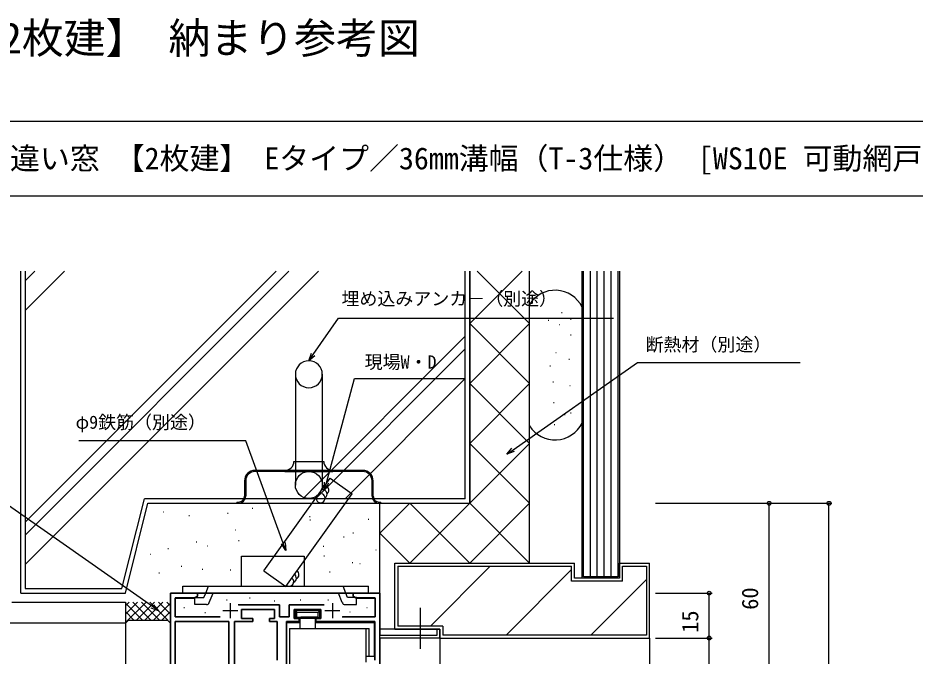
# Model space of a CAD drawing. Units: millimetres, scale not verified. Extents: x -437 to 438, y -681 to 679.
# Drawn here: x -285.7 to 13.9, y 465.5 to 678.6 of the extents above; entities that cross this region are included whole.
import ezdxf
from ezdxf.enums import TextEntityAlignment as Align

# ---------------------------------------------------------------- set-up
doc = ezdxf.new("R2010")
doc.units = ezdxf.units.MM
doc.header["$LTSCALE"] = 4
for name, color, linetype in [('0-1_USER1', 3, 'Continuous'), ('0-2_YKK_11', 7, 'Continuous'), ('0-3_YKK_11E', 7, 'Continuous'), ('0-4_YKK_12', 2, 'Continuous'), ('0-5_YKK_13', 4, 'Continuous'), ('0-6_YKK_D', 6, 'Continuous'), ('0-7_YKK_ZWAK', 7, 'Continuous'), ('0-8_YSS_K', 3, 'Continuous'), ('0-9_YSS_KE', 3, 'Continuous')]:
    doc.layers.add(name, color=color, linetype=linetype)
doc.styles.add('ＭＳ ゴシック', font='')
doc.styles.get('ＭＳ ゴシック').set_extended_font_data('MS Gothic')

msp = doc.modelspace()

# ---------------------------------------------------------------- linework, layer by layer
at = {"layer": '0-2_YKK_11'}
for p, q in [((-214.802, 483.189), (-214.802, 478.189)), ((-180.702, 483.189), (-180.702, 478.189)), ((-217.302, 480.689), (-212.302, 480.689)), ((-183.202, 480.689), (-178.202, 480.689))]:
    msp.add_line(p, q, dxfattribs=at)
for points in [[(-218.152, 478.619), (-233.172, 478.619), (-233.172, 484.859), (-226.893, 484.859), (-225.802, 485.489), (-225.802, 486.489), (-234.802, 486.489), (-234.802, 456.489)], [(-164.802, 456.489), (-164.802, 486.489), (-168.344, 486.489), (-168.527, 486.369), (-169.077, 486.369), (-169.26, 486.489), (-169.344, 486.489), (-169.527, 486.369), (-170.077, 486.369), (-170.26, 486.489), (-173.802, 486.489), (-173.802, 485.489), (-172.711, 484.859), (-166.432, 484.859), (-166.432, 478.619), (-177.351, 478.619)], [(-183.394, 482.619), (-195.132, 482.619), (-195.132, 478.619), (-198.372, 478.619), (-198.372, 482.619), (-212.11, 482.619)], [(-213.352, 456.489), (-213.352, 476.989), (-207.302, 476.989), (-207.302, 477.989), (-211.102, 477.989), (-211.102, 480.989), (-200.002, 480.989), (-200.002, 477.989), (-201.702, 477.989), (-201.702, 476.989), (-199.102, 476.989), (-199.102, 464.089)], [(-196.002, 456.489), (-196.002, 476.989), (-191.802, 476.989), (-191.802, 477.989), (-193.502, 477.989), (-193.502, 480.989)], [(-193.502, 480.989), (-184.502, 480.989), (-184.502, 477.989), (-186.202, 477.989), (-186.202, 476.989), (-166.502, 476.989), (-166.502, 464.089)], [(-233.172, 456.489), (-233.172, 476.989), (-215.252, 476.989), (-215.252, 456.489)]]:
    msp.add_lwpolyline(points, dxfattribs=at)
at = {"layer": '0-3_YKK_11E'}
for p, q in [((-214.802, 483.189), (-214.802, 478.189)), ((-180.702, 483.189), (-180.702, 478.189)), ((-217.302, 480.689), (-212.302, 480.689)), ((-183.202, 480.689), (-178.202, 480.689))]:
    msp.add_line(p, q, dxfattribs=at)
for points in [[(-234.802, 456.489), (-234.802, 486.489), (-225.802, 486.489), (-225.802, 485.489), (-226.841, 484.889), (-233.202, 484.889), (-233.202, 478.589), (-218.138, 478.589)], [(-177.366, 478.589), (-166.402, 478.589), (-166.402, 484.889), (-172.763, 484.889), (-173.802, 485.489), (-173.802, 486.489), (-164.802, 486.489), (-164.802, 472.489), (-145.702, 472.489), (-145.702, 474.489), (-144.802, 474.489), (-144.802, 471.489), (-164.802, 471.489), (-164.802, 456.489)], [(-212.081, 482.589), (-198.402, 482.589), (-198.402, 478.589), (-195.102, 478.589), (-195.102, 482.589), (-183.423, 482.589)], [(-199.102, 464.089), (-199.102, 476.989), (-201.702, 476.989), (-201.702, 477.989), (-200.002, 477.989), (-200.002, 480.989), (-211.102, 480.989), (-211.102, 477.989), (-207.302, 477.989), (-207.302, 476.989), (-213.352, 476.989), (-213.352, 456.489)], [(-166.502, 464.089), (-166.502, 476.989), (-186.202, 476.989), (-186.202, 477.989), (-184.502, 477.989), (-184.502, 480.989), (-193.502, 480.989), (-193.502, 477.989), (-191.802, 477.989), (-191.802, 476.989), (-196.002, 476.989), (-196.002, 456.489)], [(-215.252, 456.489), (-215.252, 476.989), (-233.202, 476.989), (-233.202, 456.489)]]:
    msp.add_lwpolyline(points, dxfattribs=at)
at = {"layer": '0-4_YKK_12'}
for p, q in [((-226.302, 486.489), (-173.302, 486.489)), ((-144.802, 474.489), (-164.802, 474.489)), ((-144.802, 474.489), (-144.802, 430.439))]:
    msp.add_line(p, q, dxfattribs=at)
at = {"layer": '0-5_YKK_13'}
for p, q in [((-193.052, 559.59), (-193.052, 522.59)), ((-184.052, 559.59), (-184.052, 522.59)), ((-193.552, 530.49), (-183.552, 530.49)), ((-196.552, 527.49), (-206.552, 527.49)), ((-180.552, 527.49), (-196.552, 527.49)), ((-170.552, 527.49), (-180.552, 527.49)), ((-196.552, 527.09), (-206.552, 527.09)), ((-196.552, 527.09), (-180.552, 527.09)), ((-170.552, 527.09), (-180.552, 527.09)), ((-210.052, 523.99), (-210.052, 518.89)), ((-209.652, 523.99), (-209.652, 518.89)), ((-167.452, 518.89), (-167.452, 523.99)), ((-167.052, 518.89), (-167.052, 523.99)), ((-212.552, 516.89), (-212.552, 516.49)), ((-212.552, 516.89), (-212.052, 516.89)), ((-212.552, 516.49), (-212.052, 516.49)), ((-212.052, 516.49), (-165.052, 516.49)), ((-165.052, 516.89), (-164.552, 516.89)), ((-165.052, 516.49), (-164.552, 516.49)), ((-164.552, 516.49), (-164.552, 516.89)), ((-190.098, 498.79), (-190.098, 488.79)), ((-222.992, 486.49), (-222.063, 488.79)), ((-176.204, 486.49), (-177.133, 488.79)), ((-168.598, 486.49), (-168.598, 488.79)), ((-168.598, 486.49), (-230.598, 486.49)), ((-221.794, 483.316), (-220.511, 486.49)), ((-177.402, 483.315), (-178.685, 486.49)), ((-222.721, 482.69), (-226.598, 482.69)), ((-184.952, 480.689), (-193.052, 480.689)), ((-193.052, 480.689), (-193.052, 477.989)), ((-193.052, 480.689), (-192.516, 480.153)), ((-192.516, 480.153), (-185.488, 480.153)), ((-192.516, 478.525), (-192.516, 480.153)), ((-188.102, 480.689), (-192.102, 480.689)), ((-184.952, 480.689), (-185.488, 480.153)), ((-185.488, 478.525), (-185.488, 480.153)), ((-184.952, 480.689), (-184.952, 477.989)), ((-151.302, 467.95), (-151.302, 481.55)), ((-196.002, 476.689), (-191.552, 476.689)), ((-196.002, 456.489), (-196.002, 476.689)), ((-193.052, 477.989), (-192.516, 478.525)), ((-184.952, 477.989), (-193.052, 477.989)), ((-192.516, 478.525), (-191.202, 478.525)), ((-191.552, 477.989), (-191.552, 474.689)), ((-186.452, 477.989), (-186.452, 474.689)), ((-186.452, 476.689), (-166.702, 476.689)), ((-166.702, 476.689), (-166.702, 465.489)), ((-195.002, 474.689), (-195.002, 456.489)), ((-195.002, 474.689), (-186.102, 474.689)), ((-195.002, 474.689), (-169.402, 474.689)), ((-169.402, 474.689), (-168.402, 474.689)), ((-169.402, 463.489), (-169.402, 474.689)), ((-168.402, 465.489), (-168.402, 474.689)), ((-169.402, 465.489), (-166.702, 465.489))]:
    msp.add_line(p, q, dxfattribs=at)
for points in [[(-211.098, 488.79), (-211.098, 498.79), (-190.098, 498.79)], [(-230.598, 486.49), (-230.598, 488.79), (-168.598, 488.79)], [(-226.598, 482.69), (-226.598, 484.99), (-223.598, 484.99), (-222.992, 486.49)], [(-176.475, 482.69), (-172.598, 482.69), (-172.598, 484.99), (-175.598, 484.99), (-176.204, 486.49)], [(-184.952, 477.989), (-185.488, 478.525), (-191.202, 478.525)]]:
    msp.add_lwpolyline(points, dxfattribs=at)
msp.add_circle((-188.552, 522.59), 4.5, dxfattribs=at)
for centre, radius, start, end in [((-188.552, 559.59), 4.5, 0, 180), ((-188.552, 559.59), 4.5, 180, 0), ((-196.552, 530.49), 3, 270, 0), ((-180.552, 530.49), 3, 180, 270), ((-206.552, 523.99), 3.5, 90, 180), ((-170.552, 523.99), 3.5, 0, 90), ((-206.552, 523.99), 3.1, 90, 180), ((-170.552, 523.99), 3.1, 0, 90), ((-212.052, 518.89), 2.4, 270, 0), ((-212.052, 518.89), 2, 270, 0), ((-165.052, 518.89), 2.4, 180, 270), ((-165.052, 518.89), 2, 180, 270), ((-222.721, 483.69), 1, 270.00087, 338.00572), ((-176.475, 483.69), 1, 201.99428, 269.99913)]:
    msp.add_arc(centre, radius, start, end, dxfattribs=at)
at = {"layer": '0-6_YKK_D'}
for p, q in [((-72.802, 516.49), (-13.802, 516.49)), ((-72.802, 516.49), (-33.802, 516.49)), ((-34.802, 456.489), (-34.802, 516.49)), ((-14.802, -33.511), (-14.802, 516.49)), ((-72.802, 486.489), (-53.802, 486.489)), ((-54.802, 471.489), (-54.802, 486.489)), ((-72.802, 471.489), (-53.802, 471.489)), ((-72.802, 471.489), (-53.802, 471.489)), ((-54.802, 456.489), (-54.802, 471.489))]:
    msp.add_line(p, q, dxfattribs=at)
for points in [[(-188.535, 564.09), (-187.073, 566.179), (-178.598, 578.281), (-86.734, 578.281)], [(-186.513, 565.787), (-188.535, 564.09), (-187.632, 566.571)], [(-122.43, 532.899), (-120.341, 534.362), (-78.759, 563.477), (-24.393, 563.477)], [(-183.327, 520.898), (-182.667, 523.361), (-173.351, 558.131), (-136.302, 558.152)], [(-196.227, 500.748), (-197.099, 503.144), (-209.561, 537.382), (-265.335, 537.382)], [(-119.949, 533.802), (-122.43, 532.899), (-120.733, 534.922)], [(-238.73, 480.562), (-240.819, 482.025), (-300.532, 523.837), (-366.321, 523.837)], [(-182.007, 523.184), (-183.327, 520.898), (-183.327, 523.538)], [(-196.457, 503.378), (-196.227, 500.748), (-197.741, 502.911)], [(-240.427, 482.584), (-238.73, 480.562), (-241.211, 481.465)]]:
    msp.add_lwpolyline(points, dxfattribs=at)
for centre in [(-34.802, 516.49), (-14.802, 516.49), (-54.802, 486.489), (-54.802, 471.489)]:
    msp.add_circle(centre, 0.637, dxfattribs=at)
at = {"layer": '0-7_YKK_ZWAK'}
for p, q in [((438.2, 644), (-436.8, 644)), ((438.2, 619), (-436.8, 619))]:
    msp.add_line(p, q, dxfattribs=at)
at = {"layer": '0-8_YSS_K'}
for p, q in [((-283.302, 594), (-283.302, 487.99)), ((-199.449, 594), (-283.302, 510.147)), ((-280.06, 594), (-283.302, 590.757)), ((-195.207, 594), (-283.302, 505.905)), ((-270.16, 594), (-283.302, 580.858)), ((-185.307, 594), (-283.302, 496.005)), ((-136.302, 517.99), (-136.302, 594)), ((-134.802, 576.49), (-117.292, 594)), ((-114.802, 576.49), (-132.312, 594)), ((-94.502, 491.989), (-94.502, 594)), ((-92.202, 491.989), (-92.202, 594)), ((-89.902, 491.989), (-89.902, 594)), ((-87.602, 491.989), (-87.602, 594)), ((-104.127, 580.155), (-103.927, 580.155)), ((-114.802, 556.49), (-134.802, 576.49)), ((-134.802, 556.49), (-114.802, 576.49)), ((-108.556, 577.694), (-108.356, 577.694)), ((-104.866, 576.218), (-104.666, 576.218)), ((-101.175, 577.94), (-100.975, 577.94)), ((-101.175, 572.773), (-100.975, 572.773)), ((-136.302, 572.294), (-190.606, 517.99)), ((-136.302, 568.052), (-186.364, 517.99)), ((-106.096, 566.867), (-105.896, 566.867)), ((-101.667, 564.653), (-101.467, 564.653)), ((-108.064, 562.438), (-107.864, 562.438)), ((-136.302, 558.152), (-176.464, 517.99)), ((-114.802, 536.49), (-134.802, 556.49)), ((-134.802, 536.49), (-114.802, 556.49)), ((-107.08, 557.025), (-106.88, 557.025)), ((-101.421, 555.794), (-101.221, 555.794)), ((-106.834, 550.135), (-106.634, 550.135)), ((-103.143, 546.198), (-102.943, 546.198)), ((-101.175, 546.69), (-100.975, 546.69)), ((-106.588, 542.753), (-106.388, 542.753)), ((-134.802, 516.49), (-114.802, 536.49)), ((-114.802, 516.49), (-134.802, 536.49)), ((-181.41, 524.906), (-174.089, 519.672)), ((-196.239, 488.689), (-174.089, 519.672)), ((-250.973, 487.99), (-243.473, 517.99)), ((-136.302, 517.99), (-243.473, 517.99)), ((-164.802, 486.489), (-164.802, 516.49)), ((-164.802, 506.49), (-154.802, 516.49)), ((-134.801, 496.489), (-154.802, 516.49)), ((-154.802, 496.489), (-134.802, 516.49)), ((-134.804, 496.489), (-114.802, 516.49)), ((-114.802, 496.49), (-134.802, 516.49)), ((-237.254, 513.645), (-237.054, 513.645)), ((-215.721, 513.243), (-215.521, 513.243)), ((-207.471, 514.853), (-207.271, 514.853)), ((-228.644, 512.399), (-228.444, 512.399)), ((-188.353, 512.035), (-188.153, 512.035)), ((-188.174, 510.995), (-187.974, 510.995)), ((-168.758, 511.229), (-168.558, 511.229)), ((-213.105, 507.608), (-212.905, 507.608)), ((-173.863, 506.602), (-173.663, 506.602)), ((-154.801, 496.489), (-164.802, 506.49)), ((-226.186, 503.583), (-225.986, 503.583)), ((-212.035, 504.124), (-211.835, 504.124)), ((-176.946, 505.293), (-176.746, 505.293)), ((-235.644, 501.37), (-235.444, 501.37)), ((-222.561, 502.252), (-222.361, 502.252)), ((-183.724, 502.175), (-183.524, 502.175)), ((-166.216, 500.967), (-166.016, 500.967)), ((-241.48, 499.558), (-241.28, 499.558)), ((-183.496, 498.977), (-183.296, 498.977)), ((-231.217, 495.469), (-231.017, 495.469)), ((-224.199, 494.533), (-223.999, 494.533)), ((-174.065, 496.741), (-173.865, 496.741)), ((-171.565, 496.404), (-171.365, 496.404)), ((-158.802, 495.489), (-100.802, 495.489)), ((-158.802, 495.489), (-158.802, 475.489)), ((-147.939, 475.489), (-127.939, 495.489)), ((-100.802, 490.489), (-100.802, 495.489)), ((-83.802, 490.489), (-83.802, 495.489)), ((-83.802, 495.489), (-75.802, 495.489)), ((-75.802, 495.489), (-75.802, 472.489)), ((-238.663, 493.32), (-238.463, 493.32)), ((-214.842, 494.299), (-214.642, 494.299)), ((-203.56, 493.923), (-196.239, 488.689)), ((-181.624, 493.597), (-181.424, 493.597)), ((-122.655, 472.489), (-100.802, 494.342)), ((-83.802, 490.489), (-100.802, 490.489)), ((-94.371, 472.489), (-75.802, 491.057)), ((-283.302, 487.99), (-250.973, 487.99)), ((-249.8, 476.635), (-242.944, 483.49)), ((-249.8, 479.463), (-245.773, 483.49)), ((-249.8, 482.291), (-248.601, 483.49)), ((-249.8, 483.147), (-244.143, 477.49)), ((-247.315, 483.49), (-241.315, 477.49)), ((-246.116, 477.49), (-240.116, 483.49)), ((-244.486, 483.49), (-238.486, 477.49)), ((-243.288, 477.49), (-237.288, 483.49)), ((-241.658, 483.49), (-235.658, 477.49)), ((-240.459, 477.49), (-234.802, 483.147)), ((-238.829, 483.49), (-234.802, 479.463)), ((-236.001, 483.49), (-234.802, 482.291)), ((-216.068, 484.236), (-215.868, 484.236)), ((-208.348, 484.945), (-208.148, 484.945)), ((-200.096, 483.881), (-199.896, 483.881)), ((-191.401, 484.236), (-191.201, 484.236)), ((-182.173, 484.236), (-181.973, 484.236)), ((-249.8, 480.319), (-246.972, 477.49)), ((-237.631, 477.49), (-234.802, 480.319)), ((-230.265, 481.751), (-230.065, 481.751)), ((-223.255, 479.976), (-223.055, 479.976)), ((-174.897, 480.243), (-174.697, 480.243)), ((-169.218, 481.662), (-169.018, 481.662)), ((-248.8, 477.49), (-249.8, 476.49)), ((-249.8, 476.49), (-249.8, 445.983)), ((-248.8, 477.49), (-235.802, 477.49)), ((-235.802, 477.49), (-234.802, 476.49)), ((-143.802, 475.489), (-158.802, 475.489)), ((-143.802, 475.489), (-143.802, 472.489)), ((-75.802, 472.489), (-143.802, 472.489)), ((-74.802, 471.49), (-74.802, 348.739))]:
    msp.add_line(p, q, dxfattribs=at)
for points in [[(-84.802, 594), (-84.802, 491.489), (-97.302, 491.489), (-97.302, 594)], [(-85.302, 594), (-85.302, 491.989), (-96.802, 491.989), (-96.802, 594)], [(-203.56, 493.923), (-190.981, 511.519), (-181.41, 524.906)]]:
    msp.add_lwpolyline(points, dxfattribs=at)
for centre, start, end in [((-183.327, 520.898), 304.43628, 118.90478), ((-184.622, 518.192), 150.1514, 70.27066), ((-183.974, 519.545), 304.43628, 92.97159), ((-195.09, 490.296), 234.43687, 54.43687), ((-194.218, 491.516), 294.43687, 54.43687), ((-193.345, 492.737), 294.43687, 54.43687)]:
    msp.add_arc(centre, 1.5, start, end, dxfattribs=at)
at = {"layer": '0-9_YSS_KE'}
for p, q in [((-284.802, 486.49), (-284.802, 594)), ((-134.802, 516.49), (-134.802, 594)), ((-134.802, 594), (-134.802, 516.49)), ((-114.802, 496.489), (-114.802, 594)), ((-114.802, 542.369), (-114.802, 582.904)), ((-96.802, 544.514), (-96.802, 580.759)), ((-249.802, 486.49), (-242.302, 516.49)), ((-242.302, 516.49), (-134.802, 516.49)), ((-159.802, 496.489), (-99.802, 496.489)), ((-159.802, 474.489), (-159.802, 496.489)), ((-99.802, 491.489), (-99.802, 496.489)), ((-84.802, 496.489), (-74.802, 496.489)), ((-84.802, 491.489), (-84.802, 496.489)), ((-74.802, 471.489), (-74.802, 496.489)), ((-84.802, 491.489), (-99.802, 491.489)), ((-284.802, 486.49), (-249.802, 486.49)), ((-287.8, 483.49), (-249.8, 483.49)), ((-249.8, 483.49), (-249.8, 476.49)), ((-249.8, 476.49), (-294.8, 476.49)), ((-159.802, 474.489), (-144.802, 474.489)), ((-144.802, 471.489), (-144.802, 474.489)), ((-144.802, 471.489), (-74.802, 471.489))]:
    msp.add_line(p, q, dxfattribs=at)
for centre, start, end in [((-106.302, 577.637), 25.84407, 148.21167), ((-106.302, 547.637), 211.78833, 334.15817)]:
    msp.add_arc(centre, 10, start, end, dxfattribs=at)

# ---------------------------------------------------------------- texts
at = {"layer": '0-1_USER1', "style": 'ＭＳ ゴシック'}
for s, height, p in [('EXIMA31Sb 引違い窓 【2枚建】 納まり参考図', 10.26, (-438.152, 663.642)), ('引違い窓 【2枚建】 Eタイプ／36mm溝幅（T-3仕様） [WS10E 可動網戸付]                   外装：タイル', 7.331, (-298.391, 625.801))]:
    msp.add_text(s, height=height, dxfattribs=at).set_placement(p, align=Align.BOTTOM_LEFT)
at = {"layer": '0-6_YKK_D', "style": 'ＭＳ ゴシック'}
for s, p in [('埋め込みアンカ－（別途）', (-177.642, 581.304)), ('断熱材（別途）', (-76.08, 565.988)), ('現場W・D', (-169.902, 560.16)), ('φ9鉄筋（別途）', (-266.48, 540.054))]:
    msp.add_text(s, height=4.399, dxfattribs=at).set_placement(p, align=Align.BOTTOM_LEFT)
for s, p in [('60', (-36.802, 480.928)), ('15', (-56.802, 473.236))]:
    msp.add_text(s, height=5.499, rotation=90, dxfattribs=at).set_placement(p, align=Align.BOTTOM_LEFT)

doc.saveas('drawing.dxf')
